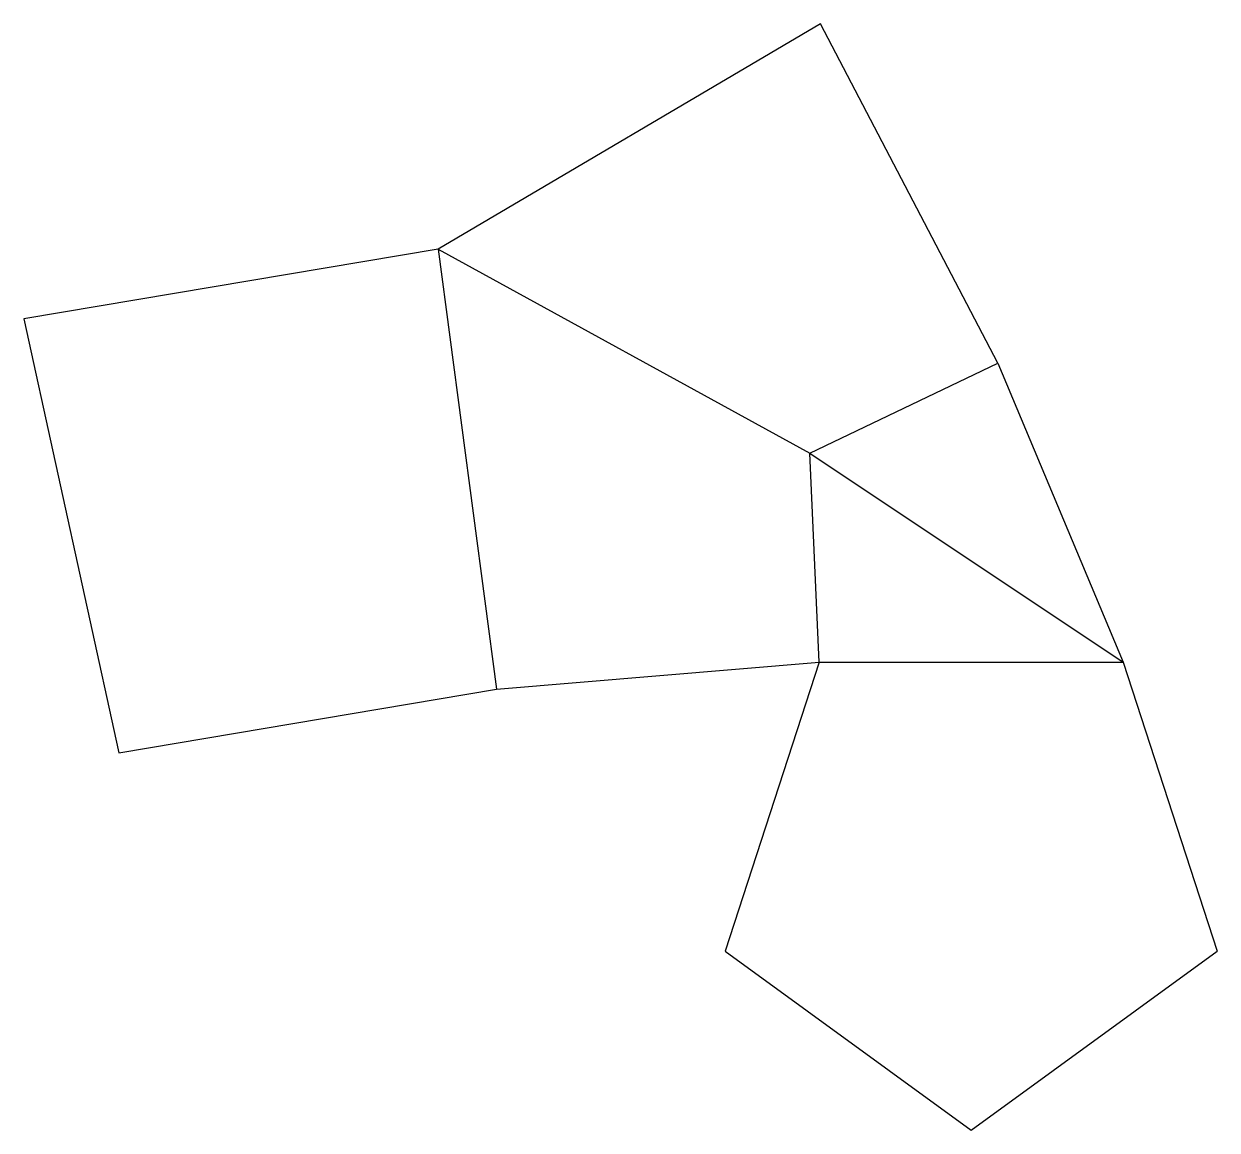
# Model space of a CAD drawing. Extents: x 566 to 1027, y 435 to 862.
import ezdxf

# ---------------------------------------------------------------- set-up
doc = ezdxf.new("R2010")
doc.units = 0
doc.header["$MEASUREMENT"] = 0
doc.layers.get('0').update_dxf_attribs({"lineweight": 0})

msp = doc.modelspace()

# ---------------------------------------------------------------- linework, layer by layer
at = {"color": 18, "lineweight": 25, "true_color": 0x000000}
for p, q in [((874.01, 862.2), (726.14, 775.11)), ((942.52, 731.04), (874.01, 862.2)), ((726.14, 775.11), (566.01, 748.16)), ((726.14, 775.11), (748.68, 605.14)), ((726.14, 775.11), (869.82, 696.26)), ((566.01, 748.16), (602.77, 580.53)), ((869.82, 696.26), (942.52, 731.04)), ((942.52, 731.04), (991, 615.6)), ((873.45, 615.6), (869.82, 696.26)), ((869.82, 696.26), (991, 615.6)), ((748.68, 605.14), (873.45, 615.6)), ((873.45, 615.6), (837.13, 503.8)), ((873.45, 615.6), (991, 615.6)), ((991, 615.6), (1027.34, 503.81)), ((602.77, 580.53), (748.68, 605.14)), ((837.13, 503.8), (932.24, 434.7)), ((932.24, 434.7), (1027.34, 503.81))]:
    msp.add_line(p, q, dxfattribs=at)

doc.saveas('drawing.dxf')
